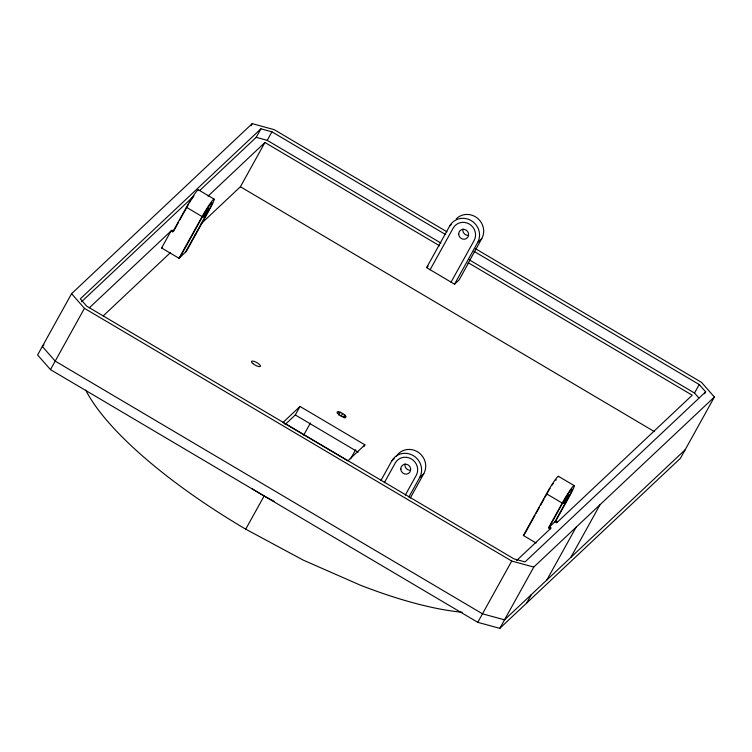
<?xml version="1.0" encoding="UTF-8"?>
<svg xmlns="http://www.w3.org/2000/svg" width="752" height="752" viewBox="0 0 752 752"><rect width="100%" height="100%" fill="white"/><g stroke="black" fill="none" stroke-linecap="round" stroke-linejoin="round"><path stroke-width="1.13" d="M446.97 231.823L274.236 129.673L252.183 123.657L71.572 293.703L37.6 354.982L50.478 369.627L477.764 622.327L499.807 628.343L680.428 458.297L714.4 397.018L701.522 382.373L475.255 248.555M50.478 369.627L84.45 308.348L71.572 293.703M179.014 258.274L202.128 216.567A16.3 1.466 -59.4 0 1 213.352 199.496A16.3 1.466 -59.4 0 1 209.47 209.658L186.374 251.318L179.014 258.274L161.605 247.981L171.014 231.005L171.935 230.14L173.618 231.137L178.544 222.254M198.453 190.303A16.3 1.466 -59.4 0 0 186.411 207.27L172.706 232.001L171.014 231.005L89.413 307.747M179.643 220.28L187.304 206.462A12.22 1.1 -59.4 0 1 188.329 204.647M251.065 125.687L252.183 123.657M179.935 257.41L203.021 215.758A12.22 1.1 -59.4 0 1 211.434 202.955A12.22 1.1 -59.4 0 1 208.52 210.579L185.406 252.277M199.976 190.265L256.206 137.334L260.916 128.818L271.942 131.826L445.682 234.586M201.207 223.654L240.405 186.75L264.939 142.495L439.582 245.791M256.206 137.334L267.223 140.342L271.942 131.826M285.083 424.579L295.301 414.954L300.02 406.447L364.899 444.817L363.855 446.707M462.189 612.25A250.501 74.072 29 0 1 360.64 585.31L303.263 560.127L245.725 529.173L264.121 495.982A250.501 74.072 29 0 1 251.995 488.697M303.714 435.107L310.407 423.038M337.281 413.581L338.334 411.692L340.355 412.246L344.717 414.822L345.911 417.05C342.583 417.482 338.635 415.16 337.028 412.256L338.334 411.692M338.776 415.085L340.355 412.246M341.117 416.232L342.686 413.393M343.147 417.661L344.717 414.822M516.643 560.503L551.169 527.989L549.421 526.955L563.107 502.28A12.22 1.1 -59.4 0 1 571.52 489.477A12.22 1.1 -59.4 0 1 568.606 497.1L554.92 521.775L556.668 522.809L692.216 395.204L468.543 262.909L459.134 279.885L454.546 284.2L426.628 267.627L449.715 225.967L451.369 224.416M344.848 418.056L345.892 416.166M430.069 269.789L453.183 228.082A12.22 11.628 46.7 0 1 469.323 224.068A12.22 11.628 46.7 0 1 474.145 240.48L451.05 282.132M350.592 458.823L355.602 449.771M454.546 284.2L477.661 242.492L481.788 238.61A16.3 15.501 46.7 0 0 477.125 217.93A16.3 15.501 46.7 0 0 456.276 218.841M481.788 238.61L468.082 263.341L468.543 262.909M380.944 480.462L391.754 460.957L394.227 458.626M384.328 482.718L395.27 462.969A12.22 11.628 46.7 0 1 411.41 458.955A12.22 11.628 46.7 0 1 416.232 475.367L405.29 495.117M408.891 496.987L419.701 477.482L423.827 473.6A16.3 15.501 46.7 0 0 417.849 451.999A16.3 15.501 46.7 0 0 396.398 456.201M410.291 498.012L423.827 473.6M536.148 543.047L523.383 535.499L546.497 493.791A16.3 1.466 -59.4 0 1 558.539 476.824M524.858 533.619L534.992 515.327M536.12 513.296L539.504 507.205M540.632 505.175L544.006 499.074M545.134 497.044L546.262 495.013M477.764 622.327L511.727 561.048L533.779 567.064L714.4 397.018M548.509 527.819L562.214 503.088A16.3 1.466 -59.4 0 1 573.428 486.018A16.3 1.466 -59.4 0 1 569.546 496.179L555.841 520.92L548.509 527.819L550.248 528.853M499.807 628.343L533.779 567.064M526.616 603.104L531.335 594.597M546.854 579.989L576.107 527.218M570.843 557.401L600.096 504.63M698.805 397.921L694.51 393.042L699.228 384.535L473.967 251.309M704.615 393.747L705.667 391.858L699.228 384.535M260.916 128.818L80.304 298.864L86.743 306.186L514.02 558.896L525.046 561.904L705.667 391.858M81.545 301.759L194.007 195.887M44.02 344.867L42.319 346.465L55.197 361.11L482.483 613.82L504.526 619.836L685.147 449.79M208.06 196.103L264.939 142.495M103.231 315.887L170.544 252.522M188.423 241.298L189.335 240.433M194.843 235.254L195.755 234.398M426.628 267.627L428.161 266.18M300.02 406.447L282.987 422.483L347.866 460.854L364.899 444.817M523.383 535.499L524.294 534.634M161.605 247.981L162.498 247.164M264.121 495.982L274.395 501.509M267.223 140.342L440.973 243.093M469.248 259.816L694.51 393.042M240.405 186.75L654.55 431.695M198.321 189.767L214.038 199.064M186.411 207.27L202.128 216.567M558.407 476.289L574.124 485.585M546.497 493.791L562.214 503.088M555.841 520.92L557.589 521.944M295.301 414.954L358.187 452.149M84.45 308.348L511.727 561.048M245.725 529.173A250.501 74.072 29 0 1 85.719 390.091M467.932 235.376A5.095 4.841 46.7 0 1 462.959 229.003M410.019 470.263A5.095 4.841 46.7 0 1 405.046 463.89M189.401 202.814A12.22 1.1 -59.4 0 1 190.5 201.01M191.046 200.135A12.22 1.1 -59.4 0 1 193.114 196.986M547.381 492.983A12.22 1.1 -59.4 0 1 548.415 491.169M548.941 490.248A12.22 1.1 -59.4 0 1 550.041 488.415M552.194 485.002A12.22 1.1 -59.4 0 1 553.199 483.508M555.794 480.18A12.22 1.1 -59.4 0 1 556.32 479.851M449.715 225.967A16.3 15.501 46.7 0 1 471.241 220.618A16.3 15.501 46.7 0 1 477.661 242.492M391.754 460.957A16.3 15.501 46.7 0 1 413.271 455.599A16.3 15.501 46.7 0 1 419.701 477.482M203.294 216.943C206.527 214.79 213.258 199.026 203.294 216.943M563.38 503.455C566.604 501.311 573.344 485.538 563.38 503.455M458.701 234.173A5.095 4.841 46.7 0 0 466.268 238.647A5.095 4.841 46.7 0 0 466.024 230.027A5.095 4.841 46.7 0 0 458.701 234.173M400.788 469.06A5.095 4.841 46.7 0 0 408.355 473.534A5.095 4.841 46.7 0 0 408.11 464.915A5.095 4.841 46.7 0 0 400.788 469.06M252.785 363.498A5.095 1.504 29 0 0 260.333 366.44A5.095 1.504 29 0 0 254.768 361.627A5.095 1.504 29 0 0 252.785 363.498"/></g></svg>
